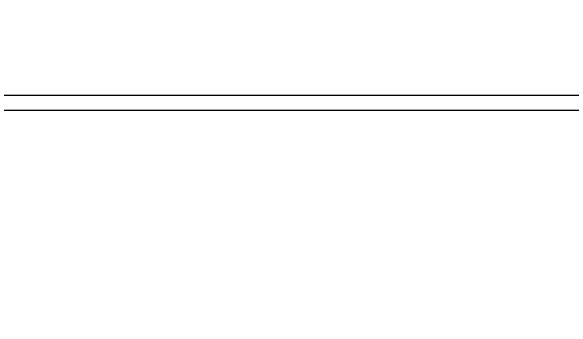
# Model space of a CAD drawing. Header units: millimetres. Extents: x 1359 to 3577, y 1333 to 3557.
# Drawn here: x 2581.07 to 2599.86, y 3053.77 to 3064.38 of the extents above; entities that cross this region are included whole.
import ezdxf

# ---------------------------------------------------------------- set-up
doc = ezdxf.new("R2010")
doc.units = ezdxf.units.MM
doc.layers.add('002-PI-Kabelska kanalica', color=150, linetype='Continuous')
doc.styles.get("Standard").update_dxf_attribs({"font": 'arial.ttf'})
doc.dimstyles.new('ISO-25', dxfattribs={"dimtxt": 2.5, "dimasz": 2.5, "dimexe": 1.25, "dimexo": 0.625, "dimtad": 1, "dimtxsty": 'Standard', "dimcen": 2.5, "dimadec": 0, "dimazin": 0, "dimtfac": 1, "dimtmove": 0, "dimatfit": 3, "dimfxl": 1, "dimarcsym": 0})

# ---------------------------------------------------------------- blocks, each defined once
blk = doc.blocks.new('*D111')
at = {"color": 0, "lineweight": -2, "transparency": 16777216}
for p, q in [((2541.571, 2980.678), (2541.571, 3096.864)), ((2889.571, 2980.678), (2889.571, 3096.864)), ((2544.071, 3095.614), (2887.071, 3095.614))]:
    blk.add_line(p, q, dxfattribs=at)
at = {"color": 0, "transparency": 16777216}
for points in [[(2544.071, 3096.031), (2544.071, 3095.197), (2541.571, 3095.614)], [(2887.071, 3096.031), (2887.071, 3095.197), (2889.571, 3095.614)]]:
    blk.add_solid(points, dxfattribs=at)
at = {"layer": 'Defpoints', "color": 0, "transparency": 16777216}
for p in [(2889.571, 3095.614), (2541.571, 2980.053), (2889.571, 2980.053)]:
    blk.add_point(p, dxfattribs=at)
at = {"color": 0, "transparency": 16777216, "insert": (2715.571, 3097.516), "char_height": 2.5, "attachment_point": 5}
blk.add_mtext('348', dxfattribs=at)

msp = doc.modelspace()

# ---------------------------------------------------------------- linework, layer by layer
at = {"layer": '002-PI-Kabelska kanalica', "color": 0, "linetype": 'ByBlock', "lineweight": 0}
for p, q in [((2909.771, 3061.556), (2531.571, 3061.556)), ((2909.771, 3061.056), (2531.571, 3061.056))]:
    msp.add_line(p, q, dxfattribs=at)

# ---------------------------------------------------------------- dimensions: what is measured, and where the dimension line sits
dim = msp.add_linear_dim(base=(2889.571, 3095.614), p1=(2541.571, 2980.053), p2=(2889.571, 2980.053), dimstyle='ISO-25')
dim.commit()
dim.dimension.update_dxf_attribs({"geometry": '*D111', "text_midpoint": (2715.571, 3097.516)})

doc.saveas('drawing.dxf')
